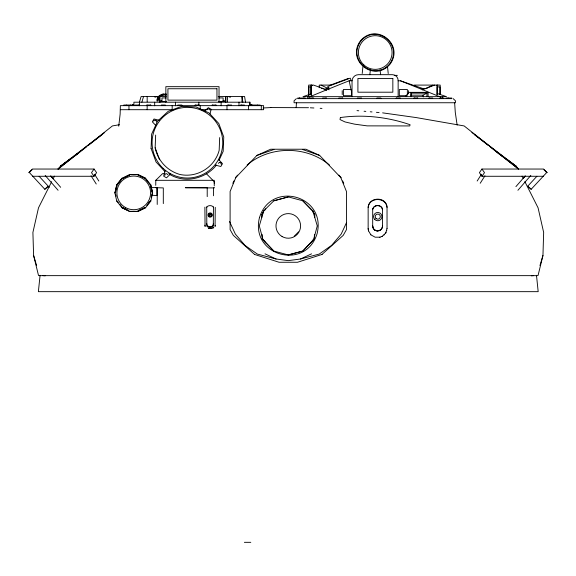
<?xml version="1.0" encoding="UTF-8"?>
<svg xmlns="http://www.w3.org/2000/svg" width="576" height="576" viewBox="0 0 576 576"><rect width="100%" height="100%" fill="white"/><g stroke="black" fill="none" stroke-linecap="round" stroke-linejoin="round"><path stroke-width="0.86" d="M155.75 185.328L155.786 180.317L162.547 173.65L164.34 173.664M214.243 185.71L214.272 181.706L206.604 173.938M262.13 234.425L262.224 238.889L273.773 251.05L288.281 254.938L302.796 251.05L314.345 238.889L314.431 234.425M314.777 217.447L314.827 214.769L312.761 210.766M51.682 181.67L38.498 207.821L32.904 232.445L33.61 255.492L38.513 275.486L39.254 275.645L537.314 275.645L538.056 275.486L542.952 255.492L543.658 232.445L538.07 207.821L524.844 181.591M165.154 171.821L156.024 161.935L151.063 148.428M153.583 121.082L154.706 120.067L156.146 120.564M219.679 137.592L219.168 150.329C214.74 167.306 196.906 178.258 179.762 174.427C167.22 170.813 157.766 160.589 155.146 147.794L155.657 135.065M156.463 122.018L156.154 120.535M164.794 175.414L165.262 173.945L166.738 173.635L167.753 174.758M210.031 110.016L209.023 108.864L207.54 109.202M218.362 163.382L219.485 162.346L220.925 162.814L221.242 164.297M151.063 148.464L151.639 134.086L157.658 121.054L168.214 111.319L181.685 106.366L196.027 106.942L209.059 112.961L218.801 123.509L223.754 136.98L223.178 151.351L219.046 160.315M210.924 109.699L263.606 109.699L263.606 105.646L120.362 105.646L120.139 114.062L118.75 126.209M296.172 107.568L296.417 102.751M157.745 101.009L157.86 99.799A5.976 5.926 -90 0 1 162.518 95.105L163.937 94.982M157.961 101.009L158.083 99.799A5.976 5.926 -90 0 1 162.734 95.105M40.068 275.314L38.383 291.665L538.178 291.665L536.494 275.314M362.21 73.505L362.916 66.715M369.806 74.686L370.426 69.768M215.078 226.188L215.251 225.396M213.437 223.366L213.307 224.352A3.355 3.355 0 0 1 211.745 226.39L210.067 226.836L208.39 226.39A3.355 3.355 0 0 1 206.827 224.352L206.698 223.366M382.507 225.799L382.32 227.239A4.889 4.889 0 0 1 380.038 230.206L377.597 230.861L375.149 230.206A4.889 4.889 0 0 1 372.874 227.239L372.686 225.799M378.778 230.825L381.053 229.608L382.334 227.347M386.712 230.767L386.762 230.407M382.32 227.513L382.507 226.102M387.036 228.413L385.769 232.992L382.147 236.362M150.746 184.738L152.633 193.054L150.761 184.831L145.512 178.186L137.952 174.55L129.564 174.557L122.018 178.286L116.784 184.846L114.919 193.018L116.77 184.752L122.004 178.193M115.402 192.924L117.216 184.925L122.306 178.546L129.672 174.996M151.214 196.949L151.942 193.766M150.768 201.226L152.626 192.967M372.686 209.678C373.14 204.235 382.01 204.019 382.507 209.556M215.078 226.339L215.251 207.338M165.01 170.777L163.678 176.177L166.478 177.826L170.496 174.038M210.002 113.926L211.147 109.325M368.15 207.367C369.13 196.927 386.064 196.927 387.036 207.367M313.79 238.889L317.268 225.914L313.042 211.565M539.95 265.572L542.952 255.492M139.414 102.204L141.106 96.53L158.839 96.53M141.862 102.204L143.554 96.53M263.52 211.565L259.301 225.914L262.778 238.889M381.874 228.514L380.974 229.658M385.769 232.963L385.992 232.445M346.298 223.099L341.208 234.072L331.618 245.362L319.212 254.074L300.492 258.998L288.281 260.654L276.07 258.998L257.357 254.074L244.944 245.362L235.354 234.072L229.536 221.537M232.819 183.276L233.906 180.929M53.273 178.524L54.468 176.148M261.785 217.447L261.734 214.769L263.83 210.766M372.967 208.598C374.566 204.062 382.054 204.883 382.507 209.714M477.166 181.022L481.442 174.276M480.226 183.247L484.978 175.752M261.734 214.769L263.743 211.788M264.744 210.298L265.752 208.807M94.054 169.042L91.505 172.656L94.054 176.278L96.595 172.656L94.054 169.042L32.414 169.042L28.8 172.656M547.2 172.656L543.586 169.042L481.946 169.042L479.405 172.656L481.946 176.278L543.586 176.278M481.946 176.278L484.495 172.656L481.946 169.042M310.932 242.892L313.308 239.558M384.466 234.598L384.041 235.022M146.758 205.481L150.307 200.923M148.298 203.652L150.336 201.096M150.754 201.139L145.534 207.785L137.981 211.421L129.586 211.421L122.026 207.792L116.784 201.154M86.371 146.938L58.046 169.042L60.329 166.313L72.54 157.284M235.361 177.79L237.622 175.133M515.916 186.624L525.312 175.838M517.918 190.274L530.827 175.442M314.345 238.889L302.796 251.05L288.281 254.902M523.368 178.236L525.139 176.292M527.321 186.667L536.882 176.292M531.166 189.281L527.875 186.307L531.166 189.281L546.79 172.433L543.996 169.826M321.962 254.455L343.224 235.368L346.464 229.601L346.464 191.498L340.769 177.538L319.673 155.441L305.921 149.227L270.641 149.227L256.896 155.441L235.793 177.538L230.105 191.498L230.105 229.601L233.338 235.368L254.599 254.455M30.218 171.684L29.21 172.433L32.004 169.826M44.834 189.281L48.125 186.307L44.834 189.281L29.232 172.411M263.304 211.306L273.794 200.815L288.281 196.891L302.796 200.779L311.818 210.298M294.228 236.218L298.584 231.862M204.322 111.427L208.339 107.64L211.147 109.289M216.504 164.995C205.51 179.035 184.277 183.794 169.02 173.988M58.046 169.042L112.414 125.935L119.405 124.718M88.488 145.282L101.945 134.777M104.681 132.487L60.329 166.313L70.423 158.969M74.023 156.348L78.35 153.202M73.98 156.233L79.754 152.057M247.14 164.966C270.014 145.584 306.547 145.584 329.422 164.966M211.831 228.24L208.303 228.247M296.366 98.633L294.062 100.793L294.062 102.751L455.443 102.751L455.443 100.793L453.139 98.633M426.924 96.667L426.924 93.139L422.993 95.155L411.012 95.155M422.258 89.878L434.614 85.09M122.314 178.582L129.672 175.039M137.851 210.852L143.741 208.015M139.349 210.312L141.559 209.254M143.035 208.541L145.238 207.482M145.526 207.698L137.966 211.334L129.571 211.334L122.011 207.706M425.974 88.416L432.907 85.09M300.492 258.998L311.544 253.836M352.166 80.777L349.15 80.777L342.058 83.606A247.889 17.942 -21.3 0 0 309.974 96.667M380.038 230.35C376.97 232.164 372.55 229.788 372.686 226.138L372.686 208.627M379.793 237.226L382.313 236.297M329.544 85.428L348.199 78.494M436.277 85.644L437.832 85.09M256.896 155.441L273.974 149.486M311.407 93.78L303.026 96.667L446.479 96.667L437.256 93.492M323.993 89.446L329.018 87.71M322.106 254.412L297.497 262.267L279.072 262.267L254.462 254.412M273.794 200.815L288.281 196.934M370.915 234.857L375.149 237.197L380.038 237.197M211.406 228.334L208.728 228.355M531.331 275.81L533.678 275.645M263.138 107.971L270.821 107.568M394.265 75.362L397.404 75.362M398.081 80.777L400.356 80.777L423.835 88.87M330.854 85.09L319.255 85.09L319.255 87.696M414.245 85.09L440.186 85.09L440.186 94.63M321.235 88.416L322.898 88.416L326.671 90.245M420.638 88.416L426.881 88.416M426.924 93.139L411.523 93.139L411.523 96.667M166.565 94.104L163.67 94.104A6.869 6.804 90 0 0 156.874 100.966M163.714 94.982L166.586 94.982M407.369 95.71L399.326 95.71L399.326 89.525L407.369 89.525L407.369 94.428M166.406 96.53L159.566 96.53L159.566 102.204M218.246 96.53L244.606 96.53L245.498 102.204M166.262 97.92L161.964 97.92L161.964 101.498M218.822 97.92L223.128 97.92L223.128 101.498M297.684 98.042L305.222 98.042M309.83 98.042L313.697 98.042M322.596 98.042L326.513 98.042M338.81 98.042L342.72 98.042M361.217 98.042L357.358 98.042L357.372 98.633L451.822 98.633M396.216 98.042L400.126 98.042M413.942 98.042L417.802 98.042M428.818 98.042L432.734 98.042M439.906 98.042L443.815 98.042M446.076 98.042L451.822 98.042M297.684 98.633L313.682 98.633M314.006 98.633L357.235 98.633M161.734 100.778L159.998 100.778L159.998 96.487M223.006 100.778L225.619 100.778L225.619 96.487M166.262 101.498L159.998 101.498L159.998 102.204M218.657 101.498L225.619 101.498L225.619 102.204M132.365 104.638L133.898 104.638L133.898 102.204L250.078 102.204L250.078 104.638M249.962 104.638L251.597 104.638M123.768 105.041L131.71 105.041L131.645 105.646M132.43 105.041L134.064 105.041M135.216 105.041L139.262 105.041M146.815 105.041L150.847 105.041M195.134 105.041L199.174 105.041M212.119 105.041L216.101 105.041M227.534 105.041L231.581 105.041M240.422 105.041L244.462 105.041M249.898 105.041L251.532 105.041M252.252 105.041L260.194 105.041M270.734 107.568L308.52 107.705M120.362 109.699L173.93 109.699M201.103 109.699L207.353 109.699M129.578 174.65L137.966 174.65L145.526 178.279M32.414 176.278L94.054 176.278M155.75 180.317L214.243 180.317L214.243 183.233M151.034 187.589L156.931 187.589L156.931 195.581L152.15 195.242M273.794 251.014L262.224 238.889M244.375 542.326L250.783 542.326M168.84 173.693L170.64 173.7M310.313 107.798L313.898 107.986M320.17 108.31L321.962 108.403M42.883 275.645L45.23 275.81M357.005 110.628L358.769 110.779M364.068 111.24L365.832 111.398M370.253 111.78L372.017 111.931M376.43 112.32L379.08 112.55M376.33 230.818L377.597 230.969M382.615 112.86L416.102 117.562L464.148 125.935L518.515 169.042L516.24 166.313L504.022 157.284M159.343 120.312L153.979 118.98L152.338 121.824L155.585 125.266M215.474 165.154L220.838 166.486L222.487 163.678L218.7 159.624M219.485 162.367L220.925 162.835M302.594 149.486L319.673 155.441M322.898 88.416L313.531 85.09L308.671 85.09L308.671 95.494M311.033 85.09L312.588 85.644M400.356 80.777L407.426 83.599A247.91 17.957 21.3 0 1 439.51 96.667M265.018 253.836L276.07 258.998M320.998 85.09L327.91 88.416M137.837 174.996L145.202 178.574L150.3 184.954L152.114 192.91M123.07 207.756L126.014 209.167M128.239 210.319L122.35 207.49L119.786 204.214M496.807 152.057L502.582 156.233M498.211 153.202L502.538 156.348M506.146 158.969L516.24 166.313L471.881 132.487M374.141 229.601L375.149 230.342M545.782 171.684L546.79 172.433M474.624 134.777L488.074 145.282M490.198 146.938L518.515 169.042M302.774 200.815L313.265 211.306M39.118 176.292L49.277 187.315M50.861 176.292L53.222 178.884M50.688 175.838L60.667 187.301M45.173 175.442L58.082 190.274M338.947 175.133L341.201 177.79M387.036 228.478L387.036 207.029C386.136 196.25 369.007 196.762 368.15 207.274L368.15 228.478L368.474 230.81L370.915 234.85M117.245 201.024L118.274 202.385M263.254 239.558L265.658 242.892M312.826 211.788L314.827 214.769M94.558 174.276L98.834 181.022M91.022 175.752L96.25 184.003M522.072 176.105L523.296 178.524M342.655 180.929L343.75 183.276M372.874 227.506L372.686 226.166M368.518 230.904L368.15 228.456M205.142 226.296L204.883 225.245M351.151 80.64L350.23 78.156L327.787 86.501L329.018 89.813M155.153 147.758L159.552 159.718M33.61 255.492L36.612 265.572M205.056 226.339L204.883 207.166M115.79 194.659L116.15 196.25M114.912 192.982L116.798 201.24M349.15 80.777L351.302 90.979M422.993 95.155L423.317 96.89M457.135 125.107L455.285 112.378L454.637 102.751M242.885 102.204L241.992 96.53L241.992 101.88M380.016 69.768L380.628 74.686M387.526 66.715L388.224 73.505M448.783 98.042L448.783 98.633M447.955 98.042L447.955 98.633M442.339 96.667L442.339 97.978M440.964 98.042L440.964 98.633M440.345 96.667L440.345 98.633M439.92 94.637L439.92 86.918L437.242 86.918L437.242 94.637M437.573 86.918L437.573 93.78M436.961 85.09L436.961 94.63M429.458 98.042L429.458 98.633M428.083 96.667L428.083 92.354L409.061 92.354L406.123 95.602L406.123 96.667M417.521 98.042L417.521 98.633M414.223 98.042L414.223 98.633M410.695 92.354L410.695 96.667M408.442 90.67L408.442 93.866M400.039 98.042L400.039 98.633M398.146 96.667L398.146 80.518A5.839 5.839 0 0 0 392.306 74.678L358.531 74.678A6.502 6.502 0 0 0 352.03 81.18L352.03 96.667M396.302 98.042L396.302 98.633M382.507 208.627L382.507 226.138M380.83 98.633L380.83 98.042L376.913 98.042L376.913 98.633M361.21 98.042L361.21 98.633M342.511 98.042L342.511 98.633M342.216 90.67L342.216 94.572M326.009 98.042L326.009 98.633M312.826 98.042L312.826 98.633M311.249 93.78L311.249 86.918L308.887 86.918L308.887 95.494M311.177 85.09L311.177 95.494M310.975 86.918L310.975 94.637M309.139 96.667L309.139 98.633M307.771 96.667L307.771 98.633M303.869 98.042L303.869 98.633M299.736 98.042L299.736 98.633M299.549 98.042L299.549 98.633M261.302 105.646L261.302 109.699M257.357 105.041L257.357 105.646M252.324 105.041L252.324 105.646M251.467 105.041L251.467 105.646M249.682 102.204L249.682 105.775M248.443 105.646L248.443 109.699M241.517 105.041L241.517 105.646M238.982 102.204L238.982 105.775M230.508 96.458L230.508 97.272M229.291 96.458L229.291 97.272M228.197 105.041L228.197 105.646M227.549 96.53L227.549 101.88M226.994 105.646L226.994 109.699M225.893 96.53L225.893 102.204M221.126 102.204L221.126 105.775M219.031 102.204L219.031 86.674L165.852 86.674L165.852 102.204M215.813 105.041L215.813 105.646M214.243 187.2L214.243 187.92L185.328 187.711L207.216 187.711L207.216 196.625M213.444 187.92L213.444 195.754M213.437 206.849L213.307 226.08A3.355 1.822 0 0 1 211.745 227.189L208.39 227.189A3.355 1.822 0 0 1 206.827 226.08L206.698 206.849M212.407 105.041L212.407 105.646M200.21 105.646L200.21 108.886M199.08 105.041L199.08 105.646M198.828 102.204L198.828 104.882M195.221 105.041L195.221 105.646M181.865 105.646L181.865 105.041L177.818 105.041L177.818 105.646M175.493 102.204L175.493 105.775M172.174 105.646L172.174 109.699M165.341 105.646L165.341 105.041L161.366 105.041L161.381 105.646M163.31 203.587L163.31 187.92L155.75 187.69M157.219 187.92L157.219 204.458M155.923 96.458L155.923 97.272M154.966 96.458L154.966 97.272M154.67 102.204L154.67 105.775M150.631 105.041L150.631 105.646M147.175 96.53L147.175 101.88M147.154 105.646L147.154 109.699M147.031 105.041L147.031 105.646M139.522 102.204L139.522 105.775M138.744 105.041L138.744 105.646M132.502 105.041L132.502 105.646M130.478 105.041L130.478 105.646M128.959 105.646L128.959 109.699M126.403 105.041L126.403 105.646M206.69 207.605A3.398 2.239 0 0 1 210.067 205.625A3.398 2.239 0 0 1 213.444 207.605M157.219 99.626A6.869 6.804 90 0 1 159.084 96.113M161.287 94.63A6.869 6.804 90 0 1 163.894 94.104M208.93 214.826C210.694 220.414 213.264 210.852 208.93 214.826M259.445 217.706C250.056 255.816 305.683 271.087 317.117 233.59C326.513 195.48 270.878 180.209 259.445 217.706M340.366 117.562L340.006 119.556L344.959 121.918L354.485 124.135L367.142 125.87L409.774 125.935L410.062 124.726C388.051 117.086 363.384 114.235 340.366 117.562M360.49 40.774C345.931 60.415 374.062 82.85 389.974 64.282C404.539 44.633 376.409 22.205 360.49 40.774M360.878 41.083C346.702 60.206 374.09 82.051 389.585 63.972C403.762 44.842 376.373 23.004 360.878 41.083M213.732 227.599L212.659 228.053L213.732 227.599M392.839 78.466L357.912 78.466L357.912 92.203L392.839 92.203L392.839 78.466M216.958 88.747L167.926 88.747L167.926 100.13L216.958 100.13L216.958 88.747M351.439 89.525L343.397 89.525L343.397 95.71L351.439 95.71L351.439 89.525M282.082 236.542A12.305 12.305 0 0 0 300.593 225.972A12.305 12.305 0 0 0 282.175 215.23A12.305 12.305 0 0 0 282.082 236.542M374.825 219.557A4.169 4.169 0 0 0 381.794 217.692A4.169 4.169 0 0 0 376.69 212.587A4.169 4.169 0 0 0 374.825 219.557M209.261 216.187A1.296 1.296 0 0 0 211.428 215.611A1.296 1.296 0 0 0 209.844 214.02A1.296 1.296 0 0 0 209.261 216.187M375.977 218.405A2.527 2.527 0 0 0 380.218 217.267A2.527 2.527 0 0 0 377.114 214.171A2.527 2.527 0 0 0 375.977 218.405M163.073 168.307A35.33 35.323 1.9 0 0 221.76 150.977A35.33 35.323 1.9 0 0 177.401 108.828A35.33 35.323 1.9 0 0 163.073 168.307M125.33 207.454A16.841 16.826 -8.7 0 0 150.595 192.874A16.841 16.826 -8.7 0 0 125.33 178.308A16.841 16.826 -8.7 0 0 125.33 207.454M363.78 64.872A16.841 16.841 0 0 0 391.651 56.275A16.841 16.841 0 0 0 370.267 36.432A16.841 16.841 0 0 0 363.78 64.872M209.117 216.857A2.131 2.131 0 0 0 212.314 215.014A2.131 2.131 0 0 0 209.117 213.163A2.131 2.131 0 0 0 209.117 216.857M209.102 216.122A1.526 1.526 0 0 0 211.651 215.438A1.526 1.526 0 0 0 209.786 213.574A1.526 1.526 0 0 0 209.102 216.122M209.419 216.403A1.526 1.526 0 0 0 211.702 215.086A1.526 1.526 0 0 0 209.419 213.768A1.526 1.526 0 0 0 209.419 216.403M209.261 216A1.296 1.296 0 0 0 211.428 215.417A1.296 1.296 0 0 0 209.844 213.833A1.296 1.296 0 0 0 209.261 216"/></g></svg>
